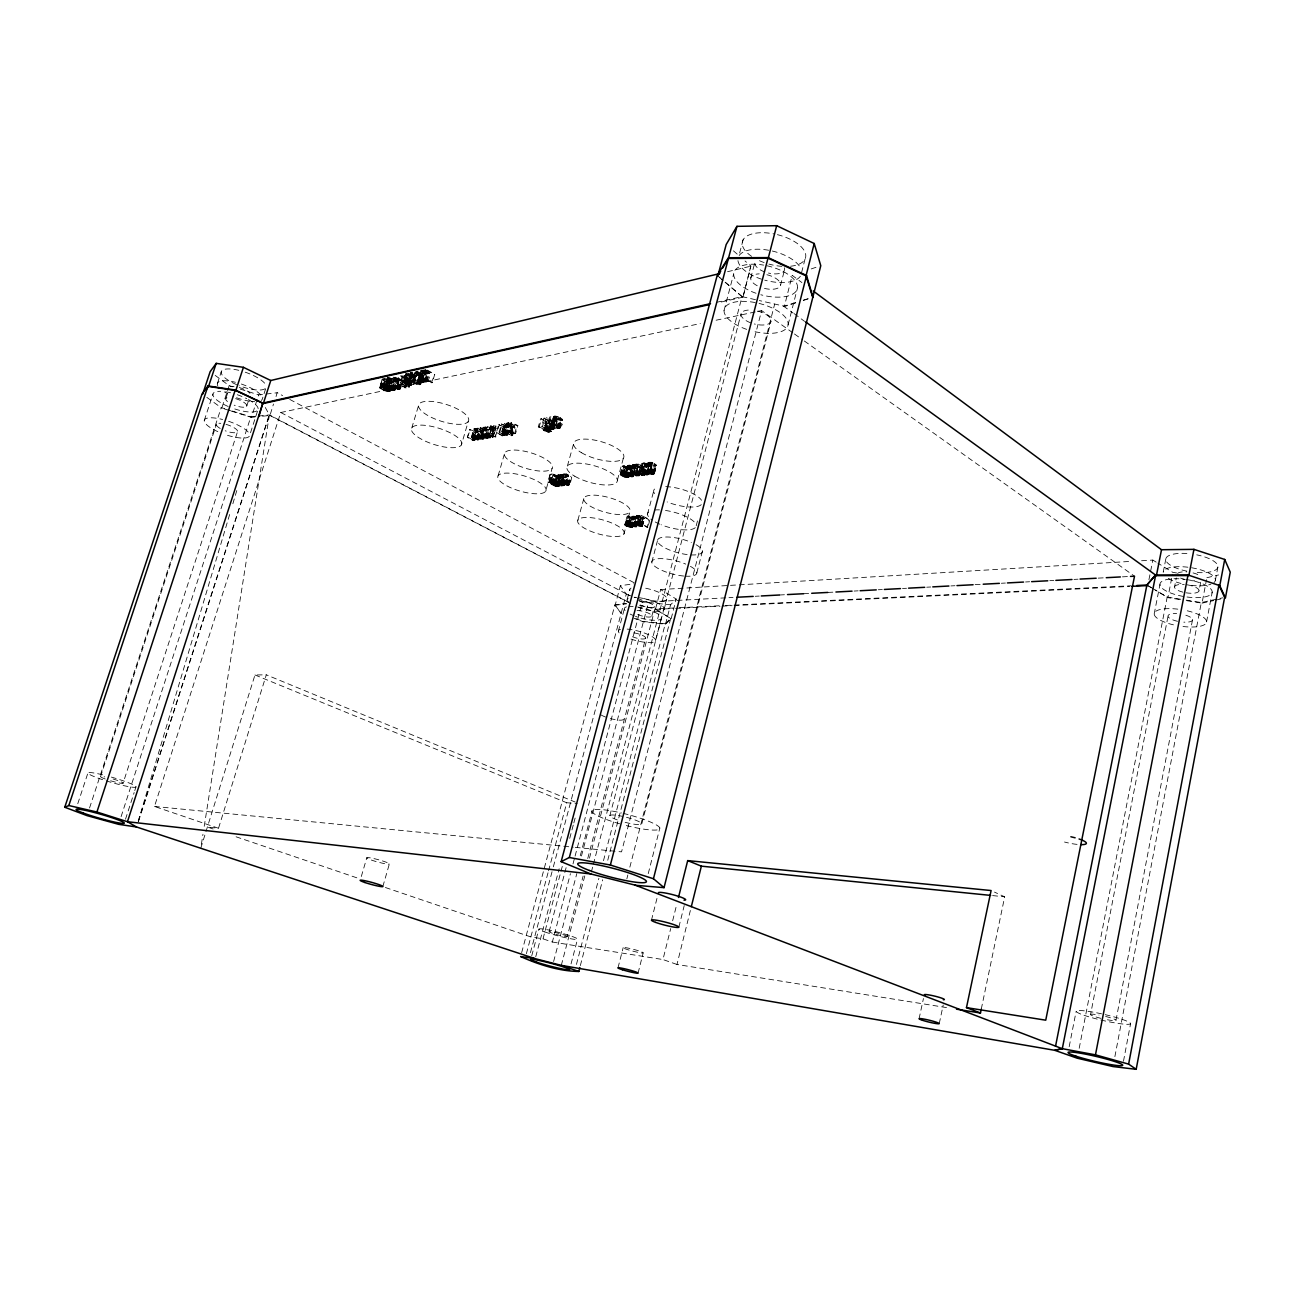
<?xml version="1.0" encoding="UTF-8"?>
<svg xmlns="http://www.w3.org/2000/svg" width="1295" height="1295" viewBox="0 0 1295 1295"><rect width="100%" height="100%" fill="white"/><g stroke="black" fill="none" stroke-linecap="round" stroke-linejoin="round"><path stroke-width="0.75" stroke-dasharray="5 3.75" d="M480.753 435.638L483.844 434.893L484.864 435.509L482.08 436.075L486.386 436.269L488.393 437.985L484.492 437.953L480.753 435.638L483.067 427.447L486.159 426.945L487.179 427.56L484.395 428.143L488.701 428.337L490.692 429.859L488.393 437.985M655.205 465.213L651.126 464.856L654.331 464.436C656.484 466.961 654.024 476.9 648.973 472.918L651.806 462.283L648.601 462.38L648.228 463.74L651.725 465.65L655.448 466.151L656.419 465.245L654.525 463.82L650.333 464.387L649.264 463.157L652.89 462.979L650.721 471.056L647.063 471.396L648.18 472.448L652.356 471.898C660.126 479.474 635.181 468.029 650.721 471.056M483.067 427.447L486.807 430.037L490.708 430.07M627.282 465.585L631.28 468.418L635.861 468.418L631.879 465.553L627.46 465.358L624.222 477.013L625.728 477.386L629.046 476.965L632.057 466.184L628.69 465.795L625.55 476.868L621.6 474.763L623.85 466.475L626.845 466.508L623.963 476.366M418.042 370.969L413.995 384.599C404.623 380.503 411.179 379.985 416.132 384.146L421.118 370.192M560.087 428.078L557.87 426.023C543.463 427.107 564.102 422.364 551.087 425.278C556.073 434.23 568.084 423.093 560.201 417.735L556.122 418.447L554.875 417.103L558.453 416.828L555.361 428.046M639.18 518.906C618.233 516.802 648.585 511.476 637.01 526.725C624.692 527.211 630.973 519.004 637.01 526.725M555.668 482.76L559.116 482.048L564.215 485.528L561.221 485.9L560.233 485.301L562.985 484.994L555.668 482.76L557.821 474.957L561.01 474.877L557.967 485.641L555.458 485.819L552.123 483.893L554.632 483.78L557.967 485.641M557.821 474.957C558.485 477.725 569.541 476.787 562.37 477.677L566.465 477.742L560.363 474.504L556.834 486.515L555.506 486.272L550.747 483.521L553.175 474.148L562.111 478.519L556.899 478.454L552.884 475.896L555.927 475.67L549.97 474.488L547.834 482.112L553.774 483.31L550.747 483.521M379.548 387.415L383.126 386.719L384.388 387.48L380.892 387.755L382.948 389.552L386.687 391.009L389.034 390.038L390.378 390.782L386.056 391.349L379.629 387.772L382.187 378.982M649.281 474.375C641.77 476.592 646.011 470.069 639.665 471.671C637.156 458.3 655.853 461.57 645.719 473.08C642.547 474.731 648.73 473.857 649.281 474.375L652.34 462.882M201.389 844.259L202.959 834.288M204.221 826.307L269.392 414.918L264.698 406.403M506.442 434.489L508.773 426.379L504.176 423.546L501.845 431.591L506.458 434.392L499.093 432.061L501.424 424.032L508.773 426.379M556.834 486.515C563.471 486.726 559.391 468.741 568.44 475.071C565.899 477.337 570.108 476.641 571.759 477.029C568.715 493.282 565.802 480.753 560.444 482.128C567.226 479.814 564.07 486.013 569.622 484.702M1186.868 600.702L1202.035 603.146L1206.503 579.674M1123.477 1061.269L1130.6 1023.568M1206.584 621.875L1212.217 592.074M1215.341 580.5L1217.85 567.226A26.353 8.903 8.8 0 0 1196.742 554.843M1107.435 1019.764A13.096 1.457 12.9 0 0 1115.999 1020.185L1192.565 619.609A12.432 3.853 9.4 0 0 1183.031 614.494M1186.058 592.802A12.383 4.031 9.1 0 0 1199.024 590.811L1200.724 581.876M1114.882 1056.639L1201.323 602.563L1222.69 597.821M624.222 477.013L620.175 474.423L624.676 474.456L621.681 474.423M1079.188 1048.303L1167.2 597.076L1155.35 590.034M1179.276 599.472L1167.896 597.642L1172.444 574.316M1100.88 1018.339A13.096 1.457 12.9 0 1 1090.536 1014.665L1168.025 616.242M1182.934 592.155A12.383 4.031 9.1 0 1 1174.549 586.878L1176.281 577.958M626.845 466.508C610.366 464.306 644.894 475.508 623.85 466.475M1069.184 1046.684L1076.129 1011.33M1154.185 614.008L1159.964 584.514M1165.808 559.019L1163.218 572.18A26.386 8.741 8.9 0 1 1194.233 568.246A26.386 8.741 8.9 0 1 1213.965 582.572M1148.94 579.674L1152.825 560.071L1140.717 560.8M981.286 1009.08L1004.677 896.82L994.495 892.109M939.263 1023.536L943.213 1005.017M919.061 1018.809L923.448 998.51M636.541 474.132L631.96 473.177L636.541 474.132L638.694 466.135L637.707 466.216L635.1 475.573L638.095 475.33L640.199 467.106L634.89 466.394L633.061 464.468L636.136 464.63L632.057 476.9C613.522 471.963 638.079 472.076 632.057 476.9M643.178 518.097L640.458 518.469L638.467 525.883L641.235 525.738L643.178 518.097L636.25 515.928L639.439 515.912L636.751 525.738M678.871 927.091L684.229 905.561M946.532 1007.591L676.977 964.467L690.365 910.498M676.977 964.467L662.959 959.546L670.713 928.515M672.655 920.745L676.54 905.237M638.063 973.144L643.178 952.893A10.36 0.939 14.5 0 0 628.884 948.264A10.36 0.939 14.5 0 0 627.476 949.591A10.36 0.939 14.5 0 0 643.178 952.893M651.45 920.243L657.374 896.804M648.245 873.623L659.851 828.023M788.105 324.77L797.461 288.024M801.605 272.5L805.765 256.151M618.006 967.834L623.17 947.616M696.823 572.892L702.376 551.395M626.845 878.868L627.848 874.967M629.856 867.148L774.685 304.034M625.129 822.309A16.479 2.59 14.6 0 0 641.77 823.976L770.962 321.435M764.471 288.413A15.346 6.944 14.3 0 0 780.594 285.127L784.56 269.7M665.517 624.206L670.567 604.797L676.249 599.067L660.644 589.549L655.432 609.362L671.15 618.719L665.517 624.206L643.405 621.843L634.113 618.362M580.338 965.601L602.693 879.742M607.76 860.236L670.729 618.282L654.914 608.925L639.536 605.234M671.15 618.719L676.249 599.067M696.208 525.754L697.714 519.975M792.815 332.799L761.606 310.573L621.551 851.867L617.521 851.479M591.346 872.004L592.883 866.128M593.401 864.17L742.051 296.636L721.606 279.105M750.841 266.042L742.958 297.186L750.841 266.042L745.03 260.975M655.61 640.297L661.486 617.828M571.046 963.917L577.538 939.102M609.864 815.672L741.096 313.746M664.092 609.492L666.715 599.455M750.76 278.069L754.807 262.61M576.437 964.435L598.889 878.285M603.486 860.673L665.274 623.769L670.729 618.282M580.257 855.768L592.268 810.281M724.051 310.428L733.698 273.86M743.152 239.688L738.846 256.022A32.65 15.054 14.3 0 1 769.797 250.469A32.65 15.054 14.3 0 1 800.666 268.292M553.612 961.537L576.809 873.591M581.455 855.995L648.455 602.58L670.567 604.797M567.242 936.512A9.373 0.842 14.7 0 0 554.082 932.254A9.373 0.842 14.7 0 0 553.224 933.533A9.373 0.842 14.7 0 0 567.242 936.512L583.122 876.067M587.736 858.52L645.655 638.192A9.016 2.282 14.8 0 0 633.287 632.786M651.871 615.999L654.363 606.497M561.302 965.358L584.838 875.76M589.435 858.229L654.914 608.925L677.107 607.841M549.129 931.704L566.708 865.432M651.806 562.159L657.471 540.743M385.392 887.512L530.853 936.932L543.01 938.843L552.35 942.032L570.431 873.688M573.005 863.911L574.559 858.067M575.077 856.108L642.239 602.272L726.981 597.772M621.114 613.49L615.157 605.234L620.386 585.68L633.773 583.835M638.467 525.883L640.28 526.45L642.271 519.036L644.538 518.583L639.746 515.459L638.823 515.556L635.635 526.952M654.315 473.792L656.468 465.747M640.475 525.948L642.741 517.79M526.369 953.719L548.012 872.765M548.546 870.807L566.741 802.754L577.214 803.483M640.96 525.867L643.016 517.951M640.28 526.45L641.316 526.417L643.631 517.66M641.316 526.417L642.547 526.013L644.084 517.951M642.174 526.272L644.392 518.194M642.417 526.159L644.538 518.405M530.432 952.667L552.835 868.767M553.353 866.808L626.262 594.146L620.386 585.68M647.484 514.228L653.635 491.21M531.743 955.791L538.849 929.13M618.33 631.393L624.303 608.974M627.217 599.197L629.888 589.176M646.982 527.243L647.905 527.146L639.082 522.791L646.982 527.243L648.957 519.813L641.074 515.329L638.386 525.171L634.21 523.504L637.755 522.921L642.093 525.398M648.406 525.284L649.896 519.716L641.074 515.329M535.741 956.73L559.165 868.767M543.01 938.843L560.476 873.154M560.994 871.227L562.532 865.432M569.719 838.383L573.313 824.866M573.831 822.924L575.368 817.129M627.136 525.851L630.212 517.207L628.836 524.734L625.971 524.944L632.866 526.952L635.651 517.158L632.543 516.754L637.868 518.923L635.651 517.158M646.156 463.286L642.887 475.411L641.964 474.877L645.007 475.119L641.09 474.375L643.259 466.362L638.888 463.772L637.885 463.901L635.003 474.747L630.519 472.707L634.307 472.108L639.52 475.621L635.1 475.573M628.836 524.734L627.816 524.135C631.879 506.733 620.613 522.29 634.404 519.813C635.197 519.991 624.676 518.065 629.613 517.126M642.061 471.623L644.473 463.011M627.638 526.126L629.629 518.745M632.866 526.952L627.67 526.644L630.212 517.207M641.786 474.504L644.797 463.545L646.674 464.144L645.218 465.115L646.351 466.281L651.434 466.346L646.788 465.779L648.326 464.581M628.156 526.353L630.131 518.971M641.09 474.375L635.716 471.93L641.883 475.54L645.023 463.06M642.401 474.585L645.347 463.578M628.383 526.903L631.393 516.365M643.032 473.42L645.606 463.157M629.386 524.475L631.733 516.236M642.935 474.617L645.881 463.707M629.095 527.114L631.685 517.385M630.212 523.568L632.219 516.155M643.388 474.585L645.995 464.727M629.629 526.806L632.154 517.725M643.631 475.168L646.674 463.464M629.775 527.259L632.786 516.122M643.939 474.488L646.674 464.144M630.066 526.887L633.045 516.624M644.182 474.294L647.16 463.659M630.471 526.919L633.401 516.155M644.198 475.216L647.047 465.342M630.455 527.356L633.401 516.608M644.635 475.184L647.889 462.784M630.843 526.903L633.805 516.624M644.861 475.152L648.147 462.558M631.102 527.389L634.064 516.252M645.169 474.65L648.601 462.38M631.539 526.66L634.226 516.689M631.685 527.356L633.676 519.975M645.719 474.779L649.216 462.266M632.09 527.292L634.76 516.414M647.063 471.396L649.264 463.157M633.158 524.378L630.471 524.297L635.894 526.337L633.158 524.378L635.149 516.964M646.286 474.877L649.426 462.995M632.413 527.194L635.489 516.624M647.209 472.626L649.88 462.202M646.82 474.925L650.122 462.801M633.271 526.126L636.25 515.928M647.403 474.278L650.543 462.202M633.66 526.66L636.59 515.718M647.354 474.925L650.333 464.387M634.437 523.86L636.881 515.653M647.986 473.954L651.191 462.25M634.194 526.385L636.687 516.64M647.872 474.877L650.333 465.682M634.356 526.822L637.027 516.851M648.763 473.387L650.916 465.358M634.615 526.466L637.593 515.637M635.019 526.482L638.564 516.106L641.802 517.255L639.39 526.434M648.746 474.682L650.899 466.653M635.019 526.919L638.095 516.122M635.392 526.466L638.273 515.701M649.556 473.695L651.968 465.245M521.658 952.634L614.898 604.878L626.165 603.405M636.282 525.398L638.888 515.798M636.217 526.935L639.082 516.155M650.381 473.938L652.534 465.892M650.689 473.565L652.842 465.52M636.687 526.855L639.746 515.459M651.191 474.116L653.344 466.07M637.69 525.122L640.232 516.349M651.563 473.711L653.716 465.666M648.973 472.918L652.162 472.497L654.525 463.82M651.935 474.213L654.121 465.682M652.372 473.695L654.542 465.65M638.888 524.718L639.811 524.685L635.57 523.779L638.888 524.718L640.879 517.288L641.802 517.255M652.648 474.245L655.092 464.16M638.386 525.171L641.074 517.757M640.005 522.694L641.996 515.232M653.57 472.643L655.723 464.581M653.295 474.197L655.448 466.151M653.781 474.099L656.16 464.937M654.266 473.306L656.419 465.245M639.082 525.187L640.572 525.122L642.563 517.676M654.121 473.97L656.516 465.504M627.897 473.582L632.413 476.01L630.001 476.139L626.472 474.083L627.897 473.582L630.066 465.601M625.55 476.868L627.33 476.819L630.341 465.148M627.152 477.499L630.519 465.666M627.33 476.819L630.05 468.337M627.784 477.466L631.102 465.326M628.221 477.369L630.374 469.438M628.577 477.256L631.523 465.957M629.726 473.533L631.879 465.553M629.5 475.977L632.834 464.581M630.503 473.824L633.061 464.468M629.904 476.592L633.384 464.403M630.487 476.269L633.174 465.553M631.037 474.747L633.53 465.795M630.665 476.77L634.145 464.355M632.073 473.403L634.275 465.018L638.694 466.135M631.377 476.868L634.194 466.135M631.782 476.333L634.89 464.403M632.106 476.269L635.197 464.889M633.595 472.918L635.764 464.921M632.672 476.851L635.618 466.087L637.707 466.216M633.255 475.443L636.476 464.096L641.672 467.641L637.253 467.592L640.199 467.106M633.19 476.754L636.136 466.184M633.53 476.592L635.894 468.142M634.259 474.698L636.994 465.132M635.003 474.747L637.917 466.75M636.719 471.801L638.888 463.772M636.088 476.188L638.5 467.657M637.059 476.204L639.52 466.637M637.269 475.589L639.73 466.75M637.787 475.492L640.021 466.945M627.67 526.644L624.773 524.896L626.909 516.851M638.176 476.123L640.685 466.589M625.064 525.203L627.266 516.721M624.773 524.896L627.751 516.64M639.018 474.909L641.171 466.912M625.534 525.56L627.525 518.162M639.665 471.671L642.336 463.319M625.971 524.944L628.269 516.608M639.115 475.929L642.757 463.173M623.98 533.88A24.087 7.317 15.5 0 0 592.479 517.838A24.087 7.317 15.5 0 0 586.392 529.283A24.087 7.317 15.5 0 0 623.98 533.88L629.937 511.768A24.006 7.592 15.5 0 0 598.614 495.483A24.006 7.592 15.5 0 0 592.414 507.365A24.006 7.592 15.5 0 0 629.937 511.768M639.52 475.621L641.656 467.43M626.181 525.948L628.787 516.624M640.831 472.367L643.307 463.06M626.683 525.592L629.046 517.093M640.96 472.173L643.324 463.934L644.797 463.545M625.76 524.038L627.314 524.07L629.305 516.673M641.511 471.752L643.906 463.011M626.926 526.337L628.917 518.955M617.391 480.154L623.899 456.277M620.175 474.423L622.393 466.232M620.305 474.731L622.604 466.022M620.613 475.087L622.992 465.86M621.131 475.492L623.526 465.763M621.746 474.974L624.077 465.714M622.005 475.233L624.4 466.297M621.843 475.929L624.643 465.731M622.377 475.508L624.918 466.265M623.041 473.711L625.194 465.763M622.636 476.366L625.534 466.281M623.575 473.76L625.744 465.811M623.413 476.107L625.566 468.175M623.445 476.722L626.181 466.378M624.498 476.576L627.46 465.358M625.647 473.161L627.816 465.196M624.983 477.224L627.784 466.54M626.181 473.047L628.334 465.083M625.728 477.386L628.965 465.034M626.035 476.932L629.224 465.601M626.472 476.965L629.629 465.067M626.456 477.483L629.629 465.585M626.877 476.932L629.03 469M577.845 520.282L583.948 498.154M557.902 486.531L561.269 474.391M558.614 484.362L560.751 476.722M558.501 486.37L561.188 476.35L563.552 476.317L561.868 475.362L559.327 475.233L556.186 486.418M558.809 486.111L561.868 475.362M559.359 484.476L561.674 476.382M560.055 484.524L563.017 474.164M564.426 473.873L561.415 483.958L557.19 483.245L560.492 484.006L562.645 476.366M559.116 486.256L563.39 474.019M560.751 484.508L563.875 473.921M561.593 482.776C565.98 465.342 564.151 479.927 571.759 477.029M561.221 485.9L563.519 477.742M562.629 482.08L564.944 473.889M562.224 484.411L564.361 476.77M567.372 466.07L574.057 442.194M562.127 485.9L565.462 473.938M562.726 484.718L564.863 477.078M562.726 485.236L566.012 474.035M563.293 484.395L565.429 476.738M563.147 485.835L566.53 474.148M563.794 484.686L566.142 476.414M564.118 484.945L567.032 474.31M563.989 485.657L567.113 474.957M564.329 485.366L567.501 474.504M564.911 484.605L567.372 476.204M565.267 484.136L567.922 474.715M565.365 484.783L567.938 475.961M566.19 483.472L568.44 475.071M565.85 484.945L568.683 475.362M566.384 485.058L568.651 476.997M566.902 485.156L569.153 477.046M567.485 484.686L569.622 477.029M567.42 485.204L569.541 477.547M567.906 485.204L570.01 476.932M568.181 484.459L570.512 476.625M568.375 485.172L570.658 476.414M569.169 484.978L571.289 477.321M545.648 491.291A25.091 7.867 16.4 0 0 514.131 473.662A25.091 7.867 16.4 0 0 506.037 485.415A25.091 7.867 16.4 0 0 545.648 491.291L552.075 468.482A25.01 8.159 16.5 0 0 520.752 450.563A25.01 8.159 16.5 0 0 512.529 462.784A25.01 8.159 16.5 0 0 552.075 468.482M548.951 482.695L551.281 474.132L553.175 474.148M549.112 482.598L551.508 474.844M549.711 482.339L551.913 474.067M550.132 482.258L552.544 474.083M550.553 482.226L552.69 474.601M550.796 483.747L553.515 474.65M550.99 484.006L553.839 474.278M551.33 484.33L553.92 474.747M552.01 483.084L554.519 474.488M551.832 484.67L554.648 475.006M552.625 483.618L554.778 476.01L560.104 478.033L557.109 478.049L554.778 476.01M552.479 485.058L555.215 474.747M553.03 483.602L555.393 475.378M553.24 485.447L555.96 475.087M553.434 484.945L555.571 477.337M554.066 483.683L556.202 476.058M559.974 486.143L554.568 483.116L556.721 475.492M554.001 485.787L556.769 476.155M554.47 485.463L556.607 477.855M554.762 486.062L558.145 474.715M555.943 483.148L558.436 474.65M555.506 486.272L558.355 475.734M555.927 485.933L559.132 474.601M557.238 483.925L559.828 474.666M556.753 486.013L559.327 475.233M557.902 484.168L560.444 474.763M557.4 486.548L560.686 475.152M554.713 416.116L553.693 416.456L549.42 431.154L547.51 431.348L549.193 422.931C545.503 422.445 543.754 434.764 550.44 431.753L554.713 416.116L558.453 416.828M546.911 431.688L550.925 416.893L556.64 420.826L552.981 421.587L546.344 417.686L543.997 425.909L551.638 429.632L555.361 416.035M546.878 431.122L545.875 430.587L547.494 430.328L549.808 422.121L540.63 418.673L538.283 426.881L544.013 430.199L546.328 422.024L540.63 418.673M547.477 431.85L549.841 423.157L551.735 422.963M551.541 421.83L543.932 418.107L541.585 426.314L548.238 430.199L550.553 422.008L551.541 421.83L548.562 432.012M548.109 431.429L550.424 423.238M548.028 431.963C546.215 426.913 553.208 423.967 551.605 422.656L553.871 423.157L552.755 423.335M548.708 431.381L551.022 423.19M549.064 432.028L552.285 420.438L546.344 417.686M549.533 431.98L554.098 416.262M551.589 426.023L553.693 416.456M550.035 431.866L553.726 419.289L549.938 417.055L546.101 430.717M552.139 426.443L554.875 417.103M543.997 425.909L544.985 425.747C554.632 433.42 553.094 426.427 555.231 417.816M551.541 431.348L549.274 430.863L551.541 431.348L556.008 416.035M551.638 429.632L550.893 429.212L552.447 429.471L555.62 418.107M554.066 424.906L556.397 416.634M552.447 429.471L556.656 416.051M553.062 429.503L557.287 416.1M553.596 429.454L556.478 420.373M553.952 429.357L556.979 418.949L560.104 418.415L561.107 419.418L556.979 418.949M555.571 425.019L557.902 416.747M556.202 428.305L558.792 419.645M557.028 428.483L560.201 417.735M557.352 428.046L558.76 427.528L554.648 427.204L557.352 428.046L560.104 418.415M557.756 428.046L560.087 419.79M557.789 428.58L560.816 418.107M558.453 427.156L560.784 418.9M558.485 428.596L561.091 419.256M559.181 426.816L561.512 418.544M559.132 428.548L561.998 418.933M559.602 428.435L562.418 419.823M559.926 428.273L562.289 419.272M538.283 426.881L539.254 426.719L541.601 418.495M541.585 426.314L542.556 426.152L544.904 417.929M545.745 431.186L543.35 430.312L546.328 422.024M544.985 425.747L547.316 417.508M544.272 430.846L546.603 422.672L550.343 423.789M539.254 426.719L544.985 430.037L547.316 421.846M544.936 430.749L547.251 422.559M545.146 430.879L547.477 422.688M544.985 430.037L546.571 429.778L548.886 421.587M546.328 431.462L548.659 423.287M501.424 424.032L505.503 426.395L502.347 435.33L504.483 435.573L506.216 435.104L508.838 425.618L504.176 423.546M506.216 435.104C509.955 435.395 507.106 427.366 508.838 425.618M506.782 435.152C505.584 431.623 511.509 428.03 509.372 425.942M507.252 435.12L509.728 426.201M507.51 435.055L511.007 422.364L517.87 425.553L515.539 433.615L511.201 432.724L512.205 434.165L511.185 434.343L509.939 432.368L505.325 431.008L509.696 431.899L512.027 423.853L511.007 422.364M507.705 434.958L510.084 426.638M515.539 433.615L510.975 432.255L509.696 430.264L512.027 422.186M509.939 432.368L512.253 424.323L507.656 422.947L504.063 435.606M509.696 434.586L512.836 426.427L506.167 423.206L503.852 431.251L509.696 434.586L513.289 424.193M498.106 475.815L504.71 452.942M514.876 427.56L512.917 427.123L514.876 427.56L512.561 435.573L511.622 435.735L510.602 435.152L513.532 424.663L517.87 425.553M511.185 434.343L513.5 426.298L512.253 424.323M510.602 435.152L511.541 435.007L513.856 426.978M511.622 435.735L514.52 426.136L513.532 424.663M382.834 886.589L389.326 864.056A11.736 1.198 15.3 0 0 373.51 858.504A11.736 1.198 15.3 0 0 371.374 860.058A11.736 1.198 15.3 0 0 389.326 864.056M514.601 433.776L516.915 425.715M492.569 437.435L495.548 429.373L493.233 437.322L486.92 435.071L490.595 437.759L492.893 429.827L489.251 427.123L485.916 438.309M493.654 434.068L491.129 433.404L493.654 434.068L495.969 426.087L494.48 425.246L493.46 425.424L489.753 437.904L485.156 434.408L491.55 436.625L493.864 428.677L490.546 425.925L487.066 437.856L483.844 437.241L486.353 436.82L487.066 437.856M490.546 425.925L498.316 428.904L492.213 426.622L489.882 434.586L495.192 436.998L498.656 424.517L503.836 426.864L505.503 426.395M495.192 436.998L499.481 424.372M499.902 431.915L502.233 423.886M499.093 432.061L503.674 434.942L501.521 434.861L503.836 426.864M501.845 431.591L505.001 423.416M502.476 433.987L504.791 425.974M501.521 434.861L496.341 432.53L502.169 435.832L504.904 427.059M503.334 435.071L506.07 426.087M503.577 435.573L506.992 423.06M504.03 434.278L506.361 426.265M504.483 435.573L507.559 425.488M504.823 435.476L508.595 422.785L512.027 423.853M505.374 434.602L507.689 426.589M505.552 434.974L508.271 425.925M478.26 439.928L478.826 439.102L476.981 437.839L473.727 438.39L472.594 437.451L475.459 437.095L474.439 436.48L471.38 436.965L474.423 439.248L478.26 439.928L480.866 430.944L475.022 429.778L477.774 429.195L476.754 428.58L473.695 429.082L478.146 431.866L480.931 431.963L480.866 430.944M478.632 439.847L481.141 431.219M478.875 439.717L481.287 431.462M485.107 426.897L481.578 439.264L483.699 438.616L477.887 435.638L482.404 438.487L480.105 438.438L483.229 427.237M481.238 435.007L483.553 427.075M481.222 436.253L484.039 426.961M481.206 437.5L483.504 429.6L480.202 427.722L476.544 439.879M480.105 438.438L474.974 436.14L480.785 439.393L484.557 426.897M482.08 436.075L484.573 427.528M482.031 438.633L484.961 428.629M482.274 438.568L485.641 426.913M482.226 439.118L485.415 428.904M482.744 439.151L486.159 426.945M483.31 438.179L485.609 430.28L480.202 427.722M483.164 439.118L486.159 429.325L489.591 429.73L486.159 429.325M483.472 439.037L486.726 427.496M483.65 438.924L487.47 426.46L493.864 428.677M484.492 437.953L486.92 429.665M485.884 434.294L488.215 426.33M485.22 438.163L487.519 430.248M485.382 437.823L487.697 429.908M486.548 438.406L489.235 428.629M486.791 437.92L489.267 429.292M487.13 438.422L489.429 430.507M487.648 438.374L491.291 425.796M488.021 438.277L490.546 429.6M361.321 876.488L366.809 857.695M492.165 433.226L494.48 425.246M492.618 434.246L494.933 426.265L495.969 426.087M477.321 429.114L473.161 440.656L467.365 437.419L469.68 429.551L477.904 432.368L475.459 432.821L469.68 429.551M467.365 437.419L470.457 429.422M471.38 437.208L473.857 428.872M471.558 437.5L474.18 428.71M471.866 437.823L474.65 428.596M472.351 438.179L475.168 428.532M478.324 431.526L476.787 430.944L480.186 431.348L478.324 431.526C477.305 445.593 467.673 440.494 475.508 429.066M472.999 438.568L475.718 428.532M472.853 439.701L475.589 430.248M473.954 440.527L473.08 440.041L476.236 428.548M473.161 440.656L476.754 428.58M474.407 436.949L476.722 429.05M473.08 440.041L473.889 440.203L477.288 428.24L484.702 430.587L483.504 429.6M474.407 439.717L476.9 431.802M473.889 440.203L478.082 428.095M474.504 440.3L477.547 431.284M474.957 440.332L477.79 432.417M476.981 437.839L479.296 429.956M477.094 439.523L477.887 439.215L476.965 438.39L474.472 438.811L477.094 439.523L479.814 430.248M477.175 439.96L479.878 430.911M477.677 439.426L480.995 427.593M477.742 439.976L480.429 430.62M461.344 444.962A26.256 8.45 17.5 0 0 428.208 425.747A26.256 8.45 17.5 0 0 420.244 438.552A26.256 8.45 17.5 0 0 461.344 444.962L468.288 421.409A26.175 8.757 17.6 0 0 435.363 401.871A26.175 8.757 17.6 0 0 427.269 415.177A26.175 8.757 17.6 0 0 468.288 421.409M138.225 821.176L230.542 511.493M232.857 503.755L236.888 490.206M431.413 382.867L434.748 374.352L432.222 382.705L422.559 377.8L432.222 382.705M416.132 384.146L419.45 375.696L413.137 372.053L409.107 384.987L406.679 384.243L409.188 383.708L410.24 384.631L409.107 384.987M416.731 383.336C425.132 358.569 402.858 382.673 419.985 384.761L424.728 371.94L426.443 371.778L423.271 382.64L420.924 382.397L425.1 369.415M425.375 370.516C432.271 370.953 429.794 382.948 424.161 382.349L423.125 381.717L425.488 381.102L418.366 378.998L420.956 370.305M418.706 379.435L421.377 370.095M417.621 383.838L420.13 375.55L423.303 376.295L421.49 375.242L422.963 374.919L419.985 384.761M417.605 371.875C417.945 377.735 409.689 381.005 418.091 383.045L422.008 370.014M418.155 383.725L421.927 371.584L420.891 370.645M419.709 379.257L423.918 380.131L419.709 379.257L422.656 370.062M419.888 379.5L422.639 370.597M420.778 384.583L418.965 383.547L423.125 369.852M418.091 383.045L419.564 382.737L423.255 370.143M422.542 373.559L426.087 374.223C424.533 388.937 415.501 381.329 423.562 370.58M420.729 380.52L423.934 369.674M420.648 382.009L423.789 371.827L424.728 371.94M420.033 381.879L414.708 379.484L421.053 383.11L424.388 374.627L423.449 374.077L426.087 374.223M421.781 382.559L425.909 369.237M421.053 383.11L424.792 373.656M422.429 382.656L425.618 371.875M422.915 382.673L425.958 372.442L428.111 372.895L425.65 373.381L426.67 374.012L429.438 373.268M424.161 382.349L426.719 373.397M424.776 380.617L427.301 372.264M424.97 380.73L427.496 372.377M424.987 382.316L427.819 372.588M425.391 381.539L428.273 372.183M411.729 428.078L418.884 404.445M426.913 381.62L428.791 372.507M425.925 382.203L428.435 373.866M426.622 381.151L429.147 372.798M426.67 381.96L429.357 373.041M388.532 391.657L392.822 377.46C406.727 381.054 398.245 377.622 396.173 388.824L399.799 389.342L402.535 380.39L393.389 377.169L389.601 389.277C404.898 392.223 375.712 380.503 389.601 389.277M399.799 389.342L402.535 380.39M410.628 373.51L406.225 387.869L402.097 383.579L404.607 375.323L412.037 378.949L405.319 375.113M404.428 383.563L403.295 382.203L405.821 373.931L409.948 376.78L413.817 376.926L411.664 374.805C404.509 373.575 407.067 375.647 404.428 383.563L411.308 385.182L409.155 383.077C401.126 386.59 406.225 376.554 407.277 373.268M403.328 382.478L405.966 373.688M403.522 382.818L406.274 373.494M403.295 382.203L406.76 373.348M403.894 383.174L406.42 374.919M404.558 382.543L407.828 373.251M404.995 383.207L407.504 374.935M405.125 384L408.378 373.268M406.225 387.869L396.642 383.369L404.671 387.302L408.912 373.3M405.902 384.405L408.929 373.834M405.044 388.128L407.553 379.921L408.734 379.662L404.607 375.323M405.157 382.154L407.018 382.171L410.029 373.964M406.662 384.745L410.256 372.652M407.018 382.171L410.709 372.458M407.504 384.615L411.146 372.393M407.439 385.036L411.049 373.818L416.504 376.327L412.101 373.786M409.026 381.572L411.664 372.41M409.123 381.717L411.68 373.073M408.2 385.262L412.328 372.232M409.188 383.708L412.296 372.96M408.912 385.408L411.438 377.169M402.097 383.579L408.751 387.351L412.36 375.874L409.188 375.987L411.956 376.748L412.36 375.874M409.576 385.505L412.911 374.271M410.029 384.874L412.911 375.534M408.751 387.351L413.931 373.154L412.781 372.976M410.871 384.162L413.38 375.89M410.693 385.441L413.202 377.185M411.065 385.327L415.339 371.503M411.308 385.182L415.614 371.406M413.283 380.924L416.1 371.341M413.769 381.216L416.699 371.309M414.222 380.228L416.763 371.908M416.941 383.984L410.596 380.374L407.65 381.102L413.202 384.777L417.233 371.147M414.691 380.196L417.217 371.859M386.687 387.642L389.18 379.484L388.5 378.804M386.023 390.847L389.973 377.962M386.056 391.349L390.232 377.476M387.156 388.662C376.424 378.075 410.644 396.06 387.156 388.662L389.18 379.484M386.687 391.009L390.556 378.043M388.63 385.845L391.139 377.671M386.962 391.543L391.64 376.796M388.209 389.212L390.702 381.07L387.48 378.966L384.987 387.124M387.804 391.106L390.297 382.98L391.543 381.895L392.871 382.656L389.439 383.433L382.931 380.52M387.788 391.657L392.094 377.946L397.678 381.669L395.331 382.462L390.702 381.07M388.241 391.058L390.734 382.931M388.986 390.588L391.932 378.431M389.196 391.576L391.689 383.466M389.714 391.43L393.453 379.079L392.676 378.723M390.054 391.236L392.854 381.426L389.763 379.888M390.248 391.025L394.101 378.787M391.058 389.795L394.619 377.865M391.122 390.313L395.461 375.955M396.173 388.824L398.811 388.565L389.131 384.987L393.923 384.712L390.88 385.36L392.628 385.748L395.137 377.557M391.705 389.957L395.104 379.338M392.498 388.144L395.007 379.969L393.453 379.079M392.013 390.507L396.432 376.505M393.097 388.549L395.007 379.969M392.822 390.054L396.335 378.286M392.838 390.604L396.043 379.904M393.291 389.989L396.335 381.556L395.59 380.374M393.583 390.621L397.209 378.043M394.279 388.597L396.772 380.422M394.247 390.54L399.151 375.145L407.553 379.921M394.765 390.362L398.374 378.35M395.072 390.135L397.597 381.313M397.403 383.207L399.928 374.967M396.48 387.221L398.989 379.03M400.155 389.018L396.966 386.881L399.475 378.674M396.675 388.888L399.168 380.714M397.322 387.545L399.831 379.354M397.241 388.953L399.734 380.779M397.322 389.504L400.479 379.063M397.856 388.969L400.56 379.71M398.391 388.905L402.696 374.352M398.374 389.536L401.466 379.564M398.957 389.52L403.635 374.158M399.427 389.439L402.292 380.131M379.629 387.772L382.511 378.739M379.937 388.176L382.43 380.05M380.503 386.719L383.012 378.577M380.439 388.646L383.66 378.48M380.989 388.014L383.66 379.241L386.897 379.338L385.635 378.561L382.106 389.73M381.232 388.338L384.34 378.48M381.167 389.164L383.66 381.054M381.62 388.694L383.725 380.212M382.235 387.189L385.003 378.512M383.077 387.237L385.586 379.095M382.948 389.552L386.331 379.208M383.142 390.281L385.635 382.154M384.566 386.331L387.173 377.865M383.757 389.973L387.496 377.638M384.146 390.718L388.014 377.46M384.55 390.345L387.043 382.219L384.129 380.568M385.505 387.593L388.662 377.379M385.991 386.962L388.63 378.124M385.101 391.074L388.986 378.01M385.311 390.637L389.406 377.379M646.092 472.869L643.987 471.348L640.183 471.348M213.125 828.994L207.394 827.036L218.515 828.266L266.301 674.824L575.239 802.074M200.757 848.257L254.969 674.97L266.301 674.824M218.515 828.266L154.477 806.445L280.756 412.506L700.271 323.572M265.621 388.856L262.367 398.876A23.796 7.268 19.4 0 1 261.169 400.463M138.338 821.224L269.295 414.643M138.516 821.338L269.279 415.355M262.529 416.213L269.943 415.468L273.504 403.991M276.045 396.545L277.146 392.644L282.601 395.606M246.649 406.371L249.045 398.973M121.099 816.643L250.825 416.828L256.394 416.262M231.028 411.001L251.376 417.33L258.66 394.878L277.26 392.757M257.446 411.324L249.579 435.638A23.909 6.831 19.1 0 1 225.411 434.634M125.502 819.233L134.162 792.524M134.777 790.614L136.007 786.81M110.642 780.788A11.752 1.198 16.2 0 0 123.057 783.248L237.454 431.899M89.549 807.967L221.218 407.617L230.478 410.499M100.605 776.531L216.475 424.161M229.183 410.418L221.769 408.119L229.166 385.635L214.889 375.178M225.864 398.423L228.308 391.009M204.286 420.373L212.979 394.085M77.765 803.742L87.882 773.115M217.333 383.676L221.202 371.94A23.747 7.398 19.5 0 1 239.284 370.435M422.316 370.726L423.789 371.827M418.35 378.82L421.393 378.043L426.265 380.859M563.827 474.941L562.58 474.456M627.784 476.447L629.046 476.965M402.664 380.843L398.682 380.649M652.955 473.549L652.162 472.497M634.275 465.018L635.618 466.087M643.324 463.934L641.834 463.642M637.707 516.203L640.879 517.288M549.97 474.488L551.281 474.132M547.834 482.112L554.568 483.116M811.237 268.923L816.967 266.98M795.713 302.884L784.333 306.526L792.184 275.349L801.896 282.569M803.288 300.456L808.986 298.627M795.616 302.561L784.058 306.17L759.323 300.553M803.305 300.165L809.084 298.368M561.933 420.179L557.676 419.807L553.936 417.767M727.563 271.707L751.084 266.106M1206.875 577.716L1218.563 574.948M716.426 302.334L742.051 296.636L757.413 300.116M721.234 301.994L742.958 297.186M1202.035 603.146L1213.723 600.572M1215.681 600.135L1221.525 598.857M716.103 320.221L755.665 311.836M757.656 311.415L761.606 310.573M418.965 383.547L420.454 383.239L419.564 382.737M507.656 422.947L508.595 422.785M549.938 417.055L550.925 416.893M492.893 429.827L487.47 426.46M513.5 426.298L514.52 426.136M548.206 422.397L549.808 422.121M503.852 431.251L510.521 434.456M509.696 430.264L508.676 430.442L509.696 431.899M489.753 437.904L490.595 437.759M502.169 435.832L502.994 435.703M548.238 430.199L549.209 430.037L542.556 426.152M404.234 381.62L407.504 382.252M635.473 464.241L636.476 464.096M395.784 381.847L392.854 381.426M641.883 475.54L642.887 475.411M615.157 605.234L626.618 603.826M258.255 416.067L269.392 414.918L628.124 601.981M251.376 417.33L255.099 416.958M635.764 474.731L638.111 475.233M560.492 484.006L561.415 483.958M660.644 589.549L737.292 584.952M739.316 584.838L1130.632 561.399M425.958 372.442L421.927 371.584M728.988 597.675L733.019 597.464M755.212 596.283L759.259 596.072M779.428 595.004L787.506 594.567M803.645 593.725L811.706 593.288M827.845 592.43L835.922 592.009M854.085 591.054L858.116 590.828M878.285 589.759L882.332 589.549M902.502 588.48L906.532 588.27M926.718 587.202L930.749 586.991M950.918 585.923L954.965 585.712M975.135 584.644L983.213 584.207M1001.359 583.252L1005.406 583.041M1025.575 581.973L1029.606 581.746M1049.792 580.678L1053.822 580.468M1073.992 579.399L1078.039 579.189M1098.209 578.12L1106.27 577.699M1122.425 576.842L1130.486 576.404M679.114 607.743L723.468 605.591M725.491 605.493L1130.762 585.793M655.432 609.362L673.594 608.472M675.618 608.375L720.004 606.238M722.027 606.141L732.112 605.655M734.135 605.558L1129.612 586.441M642.271 519.036L640.458 518.469M390.297 382.98L387.043 382.219M509.097 427.123L504.483 427.852L498.656 424.517M154.477 806.445L573.232 847.173M575.239 847.367L615.514 851.284M992.634 895.59L1004.677 896.82M665.274 623.769L643.324 621.454L635.91 618.686M552.285 420.438L555.069 420.47L553.726 419.289M1176.605 572.957L1172.817 572.374L1157.827 563.147M552.35 942.032L662.959 959.546M1167.2 597.076L1184.261 599.828M1186.155 600.119L1201.323 602.563M561.188 476.35L559.731 475.88M643.259 466.362L647.16 467.106L644.036 467.544L637.885 463.901M392.628 385.748L396.966 386.881M232.323 411.065L250.825 416.828M229.166 385.635L232.857 386.784M240.222 389.099L258.66 394.878M236.095 836.797L358.602 878.415M626.262 594.146L635.505 597.659M637.35 598.371L648.455 602.58M254.969 674.97L566.741 802.754M489.251 427.123L494.884 429.487M496.017 436.868L488.215 433.89L491.55 436.625M269.943 415.468L630.422 603.341M632.057 466.184C638.451 468.968 629.435 469.017 628.609 465.941M280.756 412.506L629.71 595.684M638.662 600.378L642.239 602.272M289.74 399.41L635.683 583.576M468.142 437.289L472.27 439.588M409.544 387.173L400.171 382.608L404.671 387.302M477.288 428.24L483.084 431.51L485.771 431.138L485.609 430.28M511.541 435.007L512.561 435.573M493.46 425.424L494.933 426.265M502.67 431.445L507.041 433.971M401.385 375.793L407.18 379.095L403.813 375.55M420.924 382.397L421.862 382.931M418.819 372.07L423.562 374.789M422.963 374.919L416.472 372.28M506.167 423.206L512.011 426.557M419.256 375.032L420.13 375.55M413.931 373.154L418.657 375.858M424.679 370.758L426.443 371.778M427.382 370.095L434.748 374.352M426.573 370.273L433.922 374.53M546.571 429.778L547.494 430.328M549.42 431.154L550.44 431.753M545.681 422.138L546.603 422.672M543.932 418.107L550.553 422.008M1148.584 586.02L1153.667 589.031M629.807 516.721L630.827 517.336M1147.775 585.567L1151.125 587.574M1152.809 588.577L1167.896 597.642M415.08 380.212L413.089 379.726L412.927 380.665M1152.825 560.071L1156.16 562.127M552.22 428.03L547.607 425.31L554.147 428.613M651.806 462.283L652.89 462.979M794.466 333.98L802.673 339.824M804.324 340.99L1134.517 576.194M206.828 397.355L221.769 408.119M783.281 305.976L793.123 313.082M794.175 313.633L804.6 321.387M489.882 434.586L493.233 437.322M492.213 426.622L495.548 429.373M719.275 277.26L723.662 280.983M725.119 282.229L742.699 297.105M717.22 275.333L720.133 277.842M733.439 250.841L739.235 255.908M614.898 604.878L621.082 613.15M637.027 610.576A9 2.396 14.8 0 1 649.863 613.895A9 2.396 14.8 0 1 648.115 617.067A9 2.396 14.8 0 1 635.586 613.199M639.536 601.058A8.984 2.428 14.8 0 1 651.854 604.085A8.984 2.428 14.8 0 1 651.773 607.614A8.984 2.428 14.8 0 1 639.471 604.587M1199.024 590.811A12.383 4.031 9.1 0 0 1187.483 584.871A26.386 8.741 8.9 0 0 1210.906 584.207M1174.549 586.878A12.383 4.031 9.1 0 1 1184.261 584.498M800.359 276.24A32.65 15.054 14.3 0 1 764.73 280.141M761.525 279.186A32.65 15.054 14.3 0 1 737.891 259.826M777.405 234.654A32.585 15.313 14.3 0 1 805.15 252.557A32.585 15.313 14.3 0 1 789.481 266.333M781.889 266.333A32.585 15.313 14.3 0 1 768.89 264.083M764.131 262.577A32.585 15.313 14.3 0 1 758.158 260.101M751.634 256.378A32.585 15.313 14.3 0 1 744.576 237.859A32.585 15.313 14.3 0 1 774.038 233.909M784.414 267.774A15.313 7.058 14.3 0 1 768.453 273.051M764.665 271.918A15.313 7.058 14.3 0 1 755.6 260.91M766.883 274.718A15.346 6.944 14.3 0 1 780.594 285.127M757.235 285.742A15.346 6.944 14.3 0 1 759.21 273.86M690.413 566.352A23.197 6.815 14.6 0 1 685.379 576.178M683.647 576.032A23.197 6.815 14.6 0 1 651.822 561.722A23.197 6.815 14.6 0 1 685.735 564.102M695.285 527.648A25.107 7.98 14.8 0 1 661.13 524.734M659.754 524.167A25.107 7.98 14.8 0 1 650.867 519.117M648.39 516.559A25.107 7.98 14.8 0 1 650.624 510.845M654.477 510.02A25.107 7.98 14.8 0 1 659.543 509.89M665.484 510.457A25.107 7.98 14.8 0 1 695.464 523.439M235.609 398.65A11.169 3.351 19.3 0 1 246.843 405.95A11.169 3.351 19.3 0 1 234.201 405.189M227.467 401.563A11.169 3.351 19.3 0 1 230.38 397.597M264.957 388.791A23.747 7.398 19.5 0 1 239.397 385.78M236.58 384.631A23.747 7.398 19.5 0 1 221.218 371.875M245.224 372.183A23.747 7.398 19.5 0 1 265.847 385.052M645.719 588.238A19.134 5.293 14.8 0 1 666.747 599.391A19.134 5.293 14.8 0 1 641.413 597.642M629.969 590.617A19.134 5.293 14.8 0 1 631.053 588.076M1217.867 567.129A26.353 8.903 8.8 0 1 1193.537 572.212M1186.835 571.144A26.353 8.903 8.8 0 1 1165.808 558.922A26.353 8.903 8.8 0 1 1189.862 553.774M696.03 544.693A23.132 7.058 14.6 0 1 687.321 554.584A23.132 7.058 14.6 0 1 657.585 539.999A23.132 7.058 14.6 0 1 691.384 542.411M701.275 504.629A25.026 8.272 14.8 0 1 667.168 501.942M654.509 493.622A25.026 8.272 14.8 0 1 656.808 487.681M665.727 486.612A25.026 8.272 14.8 0 1 701.501 500.275M230.413 386.687A11.153 3.399 19.4 0 1 234.039 386.444M239.251 387.496A11.153 3.399 19.4 0 1 249.951 393.34M1181.056 583.462A26.386 8.741 8.9 0 1 1166.067 577.02M1194.638 580.775A12.367 4.095 8.9 0 1 1191.627 580.71M1185.346 579.707A12.367 4.095 8.9 0 1 1180.085 577.797M1177.56 573.41A12.367 4.095 8.9 0 1 1186.706 571.904M1193.067 572.924A12.367 4.095 8.9 0 1 1200.174 576M638.322 597.594A19.166 5.18 14.8 0 1 664.254 608.747A19.166 5.18 14.8 0 1 638.775 607.582M628.642 602.288A19.166 5.18 14.8 0 1 628.383 598.128M634.129 597.286A19.166 5.18 14.8 0 1 636.849 597.432M254.678 401.66A23.796 7.268 19.4 0 1 251.521 401.434M249.822 401.223A23.796 7.268 19.4 0 1 232.776 396.221M227.531 393.712A23.796 7.268 19.4 0 1 224.456 391.916M217.803 385.829A23.796 7.268 19.4 0 1 235.399 382.284M241.356 384.032A23.796 7.268 19.4 0 1 262.043 396.788M1077.068 844.389A16.9 3.286 11.9 0 1 1064.522 842.025M623.429 719.097A12.497 2.606 14.8 0 1 608.585 718.045M605.639 717.058A12.497 2.606 14.8 0 1 601.09 714.953M256.782 410.952A23.828 7.139 19.3 0 1 233.909 408.67M228.195 406.484A23.828 7.139 19.3 0 1 220.684 391.317M225.654 391.786A23.828 7.139 19.3 0 1 231.336 392.952M237.293 394.732A23.828 7.139 19.3 0 1 246.746 398.698M248.43 399.572A23.828 7.139 19.3 0 1 258.061 409.447M1186.188 579.512A26.418 8.596 9.1 0 1 1208.963 595.635A26.418 8.596 9.1 0 1 1164.011 589.694A26.418 8.596 9.1 0 1 1184.472 579.27M637.593 607.015A19.182 5.099 14.8 0 1 661.454 618.201A19.182 5.099 14.8 0 1 635.489 616.355M634.048 615.805A19.182 5.099 14.8 0 1 630.147 614.057M625.096 610.528A19.182 5.099 14.8 0 1 626.489 606.853M629.338 606.432A19.182 5.099 14.8 0 1 633.125 606.481M767.012 265.783A32.715 14.828 14.3 0 1 797.364 288.526A32.715 14.828 14.3 0 1 760.829 294.758M756.037 293.269A32.715 14.828 14.3 0 1 733.925 272.5A32.715 14.828 14.3 0 1 763.613 265.119M627.12 629.095A19.247 4.872 14.8 0 1 650.851 635.861A19.247 4.872 14.8 0 1 651.612 642.514A19.247 4.872 14.8 0 1 628.14 638.047M619.139 632.883A19.247 4.872 14.8 0 1 620.483 629.37M645.655 638.192A9.016 2.282 14.8 0 1 631.928 636.525M217.835 431.656A23.909 6.831 19.1 0 1 204.383 420.033A23.909 6.831 19.1 0 1 222.611 419.499M228.6 421.28A23.909 6.831 19.1 0 1 249.287 433.679M225.994 424.339A11.202 3.205 19.1 0 1 237.616 431.478A11.202 3.205 19.1 0 1 225.217 430.782M220.231 428.483A11.202 3.205 19.1 0 1 220.797 423.319M113.07 779.007A11.752 1.198 16.2 0 1 123.057 783.248M105.219 778.991A11.752 1.198 16.2 0 1 104.733 776.887M759.048 303.402A32.893 14.229 14.3 0 1 788.088 324.899A32.893 14.229 14.3 0 1 754.758 331.666M746.648 329.367A32.893 14.229 14.3 0 1 724.504 308.404A32.893 14.229 14.3 0 1 757.348 303.014M757.753 311.091A15.41 6.669 14.3 0 1 770.978 321.37A15.41 6.669 14.3 0 1 754.337 323.977M750.55 322.779A15.41 6.669 14.3 0 1 741.015 314.588A15.41 6.669 14.3 0 1 749.999 310.023M626.505 817.307A16.479 2.59 14.6 0 1 641.77 823.976M617.31 819.913A16.479 2.59 14.6 0 1 610.091 815.381A16.479 2.59 14.6 0 1 622.328 816.319M1187.272 610.803A26.531 8.239 9.4 0 1 1206.438 622.571A26.531 8.239 9.4 0 1 1181.817 626.359M1173.448 624.837A26.531 8.239 9.4 0 1 1154.314 613.118A26.531 8.239 9.4 0 1 1178.677 609.265M1192.565 619.593A12.432 3.853 9.4 0 1 1183.857 622.167M1177.543 621.292A12.432 3.853 9.4 0 1 1168.009 616.226A12.432 3.853 9.4 0 1 1176.637 613.62M1105.639 1016.478A13.096 1.457 12.9 0 1 1115.999 1020.185M1090.536 1014.665A13.096 1.457 12.9 0 1 1099.018 1015.053M111.354 777.097A25.058 2.558 16.2 0 1 134.016 787.328A25.058 2.558 16.2 0 1 93.92 776.498A25.058 2.558 16.2 0 1 105.057 775.397M623.203 813.373A35.159 5.536 14.6 0 1 659.916 828.379A35.159 5.536 14.6 0 1 623.089 824.737M619.625 823.782A35.159 5.536 14.6 0 1 591.799 810.961A35.159 5.536 14.6 0 1 621.406 812.952M574.753 476.22A26.159 8.612 15.8 0 0 616.711 482.29A26.159 8.612 15.8 0 0 584.887 463.74A26.159 8.612 15.8 0 0 574.753 476.22M581.325 452.619A26.078 8.935 15.8 0 0 623.203 458.495A26.078 8.935 15.8 0 0 591.588 439.62A26.078 8.935 15.8 0 0 581.325 452.619M544.79 931.931A20.008 1.797 14.7 0 0 576.971 939.425A20.008 1.797 14.7 0 0 552.787 930.911A20.008 1.797 14.7 0 0 544.79 931.931M1083.996 1015.264A27.94 3.108 12.9 0 0 1129.629 1024.167A27.94 3.108 12.9 0 0 1096.46 1012.771A27.94 3.108 12.9 0 0 1083.996 1015.264"/><path stroke-width="1.5" d="M1219.744 586.797L1224.633 597.384L1136.184 1069.314L1128.625 1064.118L1218.919 585.032M1224.714 559.456L1230.25 572.163L1225.41 597.999L1219.777 585.648L1224.714 559.456L1193.941 549.355L1161.502 549.727L813.244 291.003M1128.625 1064.118L1095.473 1054.842L1188.017 574.98L1219.777 585.648M1193.941 549.355L1188.875 575.579L1156.403 575.644L805.652 321.937M96.915 812.014L235.237 390.022L207.993 385.942L202.036 393.939L64.75 807.254L68.813 805.539L96.915 812.014L127.46 821.726L136.493 826.971L200.757 848.257L535.223 958.672L561.302 965.358L1054.745 1050.31L1062.305 1048.675L1155.674 575.077L1188.017 574.98M1156.403 575.644L1161.502 549.727M1055.522 1046.344L1146.901 585.016L1155.496 575.093L1146.901 585.016L1136.816 585.502M956.519 1009.177L980.477 1013.014L981.286 1009.08M980.477 1013.014L966.475 1007.623L991.096 890.539L687.694 860.608L678.467 897.467M691.32 906.646L701.372 866.161L990.626 895.395M710.502 303.645L262.853 403.101L127.46 821.726L590.828 873.963L635.91 885.327L664.044 887.642L820.771 265.702L814.215 243.509L776.676 225.686L736.952 226.334L726.187 244.512L717.802 276.029M812.774 297.413L806.008 275.851L814.215 243.509M664.044 887.642L653.457 878.738L806.542 275.495L768.129 257.608L728.421 257.737L717.22 275.333L561.156 861.661L590.828 873.963M535.223 958.672L520.622 956.536C538.623 964.629 559.197 971.201 578.816 971.46L579.836 967.543M561.156 861.661L569.331 857.5L610.366 865.028L768.129 257.608M722.626 268.049L728.421 258.482L768.226 258.223L776.676 225.686M569.331 857.5L736.952 226.334M258.822 416.65L262.853 403.101L236.969 390.831M206.164 389.649L208.544 386.444L235.82 390.54L263.322 403.538L270.768 380.503L719.712 273.585M235.82 390.54L243.411 367.327L270.768 380.503M202.587 394.441L210.146 371.681L216.2 363.361L243.411 367.327M68.813 805.539L207.993 385.942M208.544 386.444L216.2 363.361M718.774 274.427L720.7 271.238M263.322 403.538L709.401 304.616M737.065 597.238L753.204 596.396M761.266 595.959L779.428 595.004M787.506 594.567L803.645 593.725M811.706 593.288L827.845 592.43M835.922 592.009L852.061 591.151M860.139 590.73L876.278 589.872M884.339 589.452L900.478 588.594M908.556 588.157L924.695 587.315M932.772 586.878L948.911 586.02M956.973 585.599L973.112 584.741M983.213 584.207L999.351 583.349M1007.413 582.928L1023.552 582.07M1031.629 581.649L1047.768 580.791M1055.846 580.37L1071.985 579.512M1080.046 579.075L1096.185 578.234M1106.27 577.699L1120.402 576.939M1130.486 576.404L1134.517 576.194L1045.745 1020.185L966.475 1007.623M1131.636 586.344L1147.775 585.567M1136.184 1069.314L1112.988 1066.562L1077.246 1058.209L1054.745 1050.31L1062.127 1048.642L635.084 885.116M1062.305 1048.675L1095.473 1054.842M1070.868 836.764L1075.141 837.8M610.366 865.028L653.457 878.738M561.302 965.358L578.816 971.46M64.75 807.254L87.024 815.623L118.606 824.332L136.493 826.971M687.694 860.608L701.372 866.161M768.226 258.223L806.008 275.851M806.542 275.495L812.92 297.154M1079.059 838.982A16.9 3.286 11.9 0 1 1080.661 844.631M924.792 995.224A10.376 1.085 13.5 0 1 934.958 996.179A10.376 1.085 13.5 0 1 943.359 999.772M658.346 892.903A14.099 1.748 14.4 0 1 675.197 895.331A14.099 1.748 14.4 0 1 683.987 900.171M922.493 1020.298A10.409 0.955 13.7 0 0 939.085 1023.746A10.409 0.955 13.7 0 0 925.909 1019.456A10.409 0.955 13.7 0 0 922.493 1020.298M655.675 922.396A14.164 1.538 14.4 0 0 678.483 927.414A14.164 1.538 14.4 0 0 661.292 921.15A14.164 1.538 14.4 0 0 655.675 922.396M622.345 969.728A10.392 0.826 14.5 0 0 638.063 973.144A10.392 0.826 14.5 0 0 623.704 968.595A10.392 0.826 14.5 0 0 622.345 969.728M364.866 882.494A11.768 1.052 15.3 0 0 382.834 886.589A11.768 1.052 15.3 0 0 366.922 881.167A11.768 1.052 15.3 0 0 364.866 882.494M536.745 962.201A20.072 1.457 14.7 0 0 569.007 969.89A20.072 1.457 14.7 0 0 544.628 961.716A20.072 1.457 14.7 0 0 536.745 962.201M589.468 870.499A35.402 4.532 14.6 0 0 645.719 882.3A35.402 4.532 14.6 0 0 601.123 865.513A35.402 4.532 14.6 0 0 589.468 870.499M83.317 813.05A25.188 2.088 15.9 0 0 123.592 823.426A25.188 2.088 15.9 0 0 93.272 812.24A25.188 2.088 15.9 0 0 83.317 813.05M1075.999 1056.202A28.085 2.541 13.2 0 0 1121.778 1065.688A28.085 2.541 13.2 0 0 1088.35 1054.713A28.085 2.541 13.2 0 0 1075.999 1056.202"/></g></svg>
